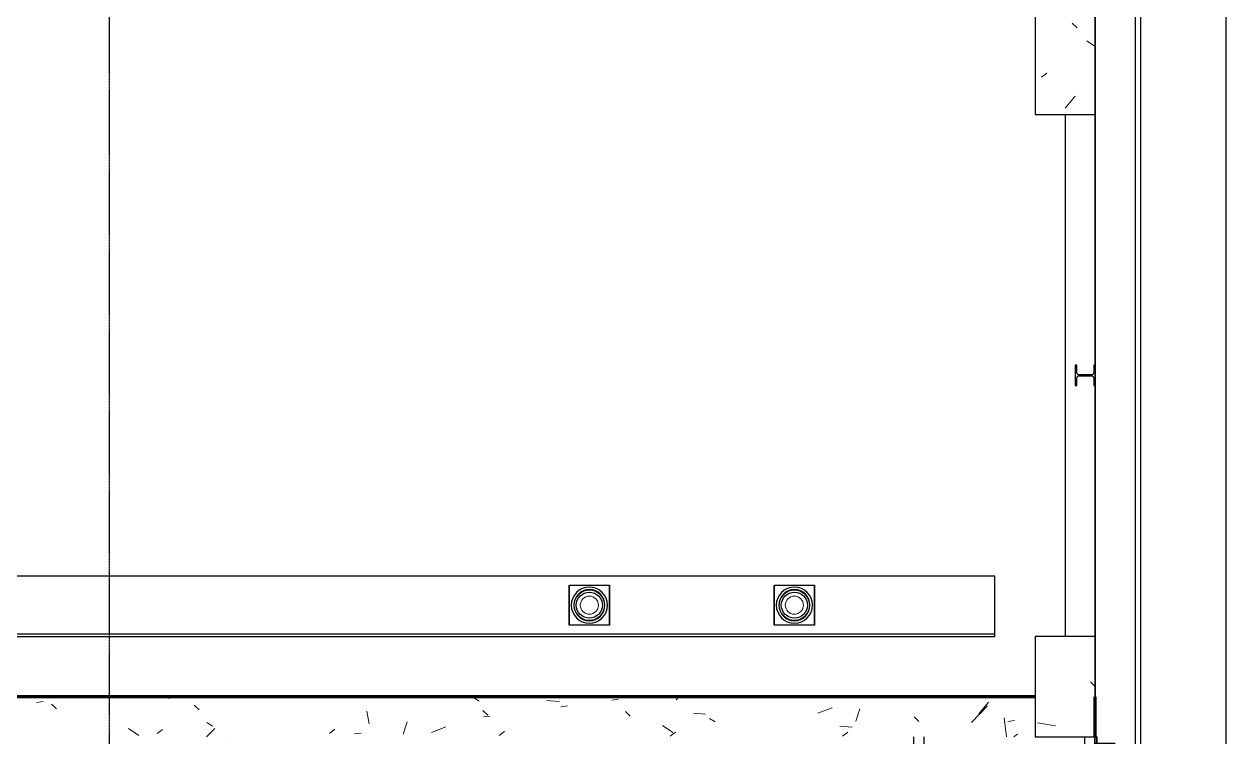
# Model space of a CAD drawing. Header units: millimetres. Extents: x -4391136 to -1798569, y -886572 to -291056.
# Drawn here: x -2668429 to -2662449, y -516384 to -512834 of the extents above; entities that cross this region are included whole.
import ezdxf

# ---------------------------------------------------------------- set-up
doc = ezdxf.new("R2010")
doc.units = ezdxf.units.MM
doc.linetypes.add('Xref-C-1-PP17-AR-2214-01-B$0$DPA_Grid _ Level 100', pattern=[10, 5.5, -1.6, 1.3, -1.6])
doc.linetypes.add('Xref-C-1-PP17-AR-2214-01-B$0$Hidden', pattern=[7.143800000000001, 4.7625, -2.3813])
doc.layers.add('000 - 0_HIDE_OBJ_FRAMING_DEF_DIMS', color=7, linetype='Continuous', plot=False)
for name, color, linetype in [('Xref-C-1-PP17-AR-2214-01-B$0$A-COLS', 7, 'Continuous'), ('Xref-C-1-PP17-AR-2214-01-B$0$A-COLS-E', 7, 'Continuous'), ('Xref-C-1-PP17-AR-2214-01-B$0$A-DETL-MBND', 7, 'Xref-C-1-PP17-AR-2214-01-B$0$Hidden'), ('Xref-C-1-PP17-AR-2214-01-B$0$A-FLOR-E', 7, 'Continuous'), ('Xref-C-1-PP17-AR-2214-01-B$0$A-GLAZ-CURT', 7, 'Continuous'), ('Xref-C-1-PP17-AR-2214-01-B$0$A-ROOF', 7, 'Continuous'), ('Xref-C-1-PP17-AR-2214-01-B$0$A-ROOF-OTLN', 7, 'Continuous'), ('Xref-C-1-PP17-AR-2214-01-B$0$A-Wall', 7, 'Continuous'), ('Xref-C-1-PP17-AR-2214-01-B$0$A-WALL-PATT', 7, 'Continuous'), ('Xref-C-1-PP17-AR-2214-01-B$0$P-SANR-FIXT', 7, 'Continuous'), ('Xref-C-1-PP17-AR-2214-01-B$0$S-BEAM', 7, 'Continuous'), ('Xref-C-1-PP17-AR-2214-01-B$0$S-COLS', 7, 'Continuous'), ('Xref-C-1-PP17-AR-2214-01-B$0$S-COLS-E', 7, 'Continuous'), ('Xref-C-1-PP17-AR-2214-01-B$0$WALL-E', 7, 'Continuous')]:
    doc.layers.add(name, color=color, linetype=linetype)

# ---------------------------------------------------------------- blocks, each defined once
blk = doc.blocks.new('Xref-C-1-PP17-AR-2214-01-B$0$H-Wide Flange-Column - H100x100x17_2-31208580-ENTRANCE 2 - LOWER ROOF FLOOR PLAN01-flat-1')
at = {"layer": 'Xref-C-1-PP17-AR-2214-01-B$0$S-COLS', "color": 7}
for p, q in [((-42, 50), (-50, 50)), ((-50, 50), (-50, -50)), ((-42, 13), (-42, 50)), ((32, 3), (-32, 3)), ((50, 50), (42, 50)), ((42, 50), (42, 13)), ((50, -50), (50, 50)), ((-50, -50), (-42, -50)), ((-42, -50), (-42, -13)), ((-32, -3), (32, -3)), ((42, -13), (42, -50)), ((42, -50), (50, -50))]:
    blk.add_line(p, q, dxfattribs=at)
for centre, radius, start, end in [((-32, 13), 9.99999999999999, 180, 270), ((32, 13), 10.00000000000001, 270, 0), ((-32, -13), 10.00000000000001, 90, 180), ((32, -13), 9.99999999999999, 0, 90)]:
    blk.add_arc(centre, radius, start, end, dxfattribs=at)
blk = doc.blocks.new('Xref-C-1-PP17-AR-2214-01-B$0$DPA_PF_Floor Drain_Dome - 200L x 200W-22736265-ENTRANCE 2 - LOWER ROOF FLOOR PLAN01-flat-1')
at = {"layer": 'Xref-C-1-PP17-AR-2214-01-B$0$P-SANR-FIXT', "color": 7}
for p, q in [((-100, -100), (-100, 100)), ((-100, 100), (100, 100)), ((100, 100), (100, -100)), ((100, -100), (-100, -100))]:
    blk.add_line(p, q, dxfattribs=at)
at = {"layer": 'Xref-C-1-PP17-AR-2214-01-B$0$P-SANR-FIXT', "color": 7, "lineweight": 9}
for p, q in [((-100, -100), (-100, 100)), ((-100, 100), (100, 100)), ((100, 100), (-100, 100)), ((-100, 100), (-100, -100)), ((100, 100), (100, -100)), ((100, -100), (100, 100)), ((100, -100), (-100, -100)), ((-100, -100), (100, -100))]:
    blk.add_line(p, q, dxfattribs=at)
at = {"layer": 'Xref-C-1-PP17-AR-2214-01-B$0$P-SANR-FIXT', "color": 7}
blk.add_circle((0, 0), 65.00000000000009, dxfattribs=at)
for radius, start, end in [(90.00000000000969, 0, 180), (77.50000000000539, 0, 180), (90.00000000000969, 180, 0), (77.50000000000539, 180, 0)]:
    blk.add_arc((0, 0), radius, start, end, dxfattribs=at)
at = {"layer": 'Xref-C-1-PP17-AR-2214-01-B$0$P-SANR-FIXT', "color": 7, "lineweight": 9}
for radius, start, end in [(74.99999999999994, 90, 270), (74.99999999999994, 270, 90), (45.00000000000005, 90, 270), (45.00000000000004, 270, 90)]:
    blk.add_arc((0, 0), radius, start, end, dxfattribs=at)
blk = doc.blocks.new('Xref-C-1-PP17-AR-2214-01-B$0$DPA_Curved type A_Corner 1 - Curved Type A_corner 1-31495886-ENTRANCE 2 - LOWER ROOF FLOOR PLAN01-flat-1')
at = {"layer": 'Xref-C-1-PP17-AR-2214-01-B$0$A-GLAZ-CURT', "color": 7}
for p, q in [((0, 695.0000016267877), (0, -695.0000016267877)), ((0, -695.0000016267877), (0, 695.0000016267877))]:
    blk.add_line(p, q, dxfattribs=at)
blk = doc.blocks.new('Xref-C-1-PP17-AR-2214-01-B$0$DPA_Curved type B - Curved Type B-31237771-ENTRANCE 2 - LOWER ROOF FLOOR PLAN01-flat-1')
at = {"layer": 'Xref-C-1-PP17-AR-2214-01-B$0$A-GLAZ-CURT', "color": 7}
for p, q in [((0, 750), (0, -750)), ((0, -750), (0, 750))]:
    blk.add_line(p, q, dxfattribs=at)
blk = doc.blocks.new('Xref-C-1-PP17-AR-2214-01-B$0$DPA_Curved type A - Curved Type A-31239856-ENTRANCE 2 - LOWER ROOF FLOOR PLAN01-flat-1')
at = {"layer": 'Xref-C-1-PP17-AR-2214-01-B$0$A-GLAZ-CURT', "color": 7}
for p, q in [((0, 750.0000001523877), (0, 340.5497574991896)), ((0, 340.5497574991896), (0, 750.0000001523877))]:
    blk.add_line(p, q, dxfattribs=at)
blk = doc.blocks.new('Xref-C-1-PP17-AR-2214-01-B$0$ACM_STR_COLN_Precast- Rectangular Column - 300x700-27910632-ENTRANCE 2 - LOWER ROOF FLOOR PLAN01-flat-1')
at = {"layer": 'Xref-C-1-PP17-AR-2214-01-B$0$S-COLS-E', "color": 7}
for p, q in [((150, 300), (150, 290)), ((150, 300), (150, 290)), ((150, 290), (150, -390)), ((150, 290), (150, -390)), ((150, -390), (150, -400)), ((150, -390), (150, -400))]:
    blk.add_line(p, q, dxfattribs=at)
blk = doc.blocks.new('Xref-C-1-PP17-AR-2214-01-B$0$DPA_PF_Floor Drain_Dome - 200L x 200W-22736265-ENTRANCE 2 - LOWER ROOF FLOOR PLAN01-flat-2')
at = {"layer": 'Xref-C-1-PP17-AR-2214-01-B$0$P-SANR-FIXT', "color": 7}
for p, q in [((-100, -100), (-100, 100)), ((-100, 100), (100, 100)), ((100, 100), (100, -100)), ((100, -100), (-100, -100))]:
    blk.add_line(p, q, dxfattribs=at)
at = {"layer": 'Xref-C-1-PP17-AR-2214-01-B$0$P-SANR-FIXT', "color": 7, "lineweight": 9}
for p, q in [((-100, -100), (-100, 100)), ((-100, 100), (100, 100)), ((100, 100), (-100, 100)), ((-100, 100), (-100, -100)), ((100, 100), (100, -100)), ((100, -100), (100, 100)), ((100, -100), (-100, -100)), ((-100, -100), (100, -100))]:
    blk.add_line(p, q, dxfattribs=at)
at = {"layer": 'Xref-C-1-PP17-AR-2214-01-B$0$P-SANR-FIXT', "color": 7}
blk.add_circle((0, 0), 65.00000000000009, dxfattribs=at)
for radius, start, end in [(90.00000000000969, 0, 180), (77.50000000000539, 0, 180), (90.00000000000969, 180, 0), (77.50000000000539, 180, 0)]:
    blk.add_arc((0, 0), radius, start, end, dxfattribs=at)
at = {"layer": 'Xref-C-1-PP17-AR-2214-01-B$0$P-SANR-FIXT', "color": 7, "lineweight": 9}
for radius, start, end in [(74.99999999999994, 90, 270), (74.99999999999994, 270, 90), (45.00000000000005, 90, 270), (45.00000000000004, 270, 90)]:
    blk.add_arc((0, 0), radius, start, end, dxfattribs=at)
blk = doc.blocks.new('Xref-C-1-PP17-AR-2214-01-B$0$ACM_STR_COLN_Precast- Rectangular Column - 300x500-31462673-ENTRANCE 2 - LOWER ROOF FLOOR PLAN01-flat-1')
at = {"layer": 'Xref-C-1-PP17-AR-2214-01-B$0$S-COLS-E', "lineweight": 9}
h = blk.add_hatch(dxfattribs=at)
h.set_pattern_fill('ACET-2D-FP_30', style=0, pattern_type=2)
h.set_pattern_definition([(49.99999999999999, (2730087.727, 516183.947), (-459.0337474724126, 385.1750482020263), [76.2, -838.2]), (355, (2730087.727, 516183.947), (65.2825274575068, 746.1827032957545), [60.96, -670.56]), (100.451, (2730148.455, 516178.634), (-693.3830033246074, -127.8976821547151), [64.76000000000003, -712.3600000000004]), (46.184, (2730087.727, 516387.1470000001), (-648.5724862192296, 622.3064181256746), [114.3, -1257.299999999999]), (96.63599999999998, (2730178.087, 516373.133), (-1050.534318683824, -122.2199233656631), [97.14000000000112, -1068.540000000012]), (351.184, (2730087.727, 516387.1470000001), (172.1971373415032, 1110.274966525139), [91.44000000000005, -1005.840000000001]), (21, (2730189.327, 516336.347), (-214.7433929342337, 559.4256646482164), [76.20000000000026, -838.2000000000029]), (326, (2730189.327, 516336.347), (418.8539380654042, 620.9765000836203), [60.95999999999972, -670.5599999999969]), (71.45100000000001, (2730239.865, 516302.258), (-668.4524660190125, 224.2969172171013), [64.75999999999985, -712.3599999999983]), (37.50000000000001, (2730087.727, 516183.947), (-158.7692420154774, 206.9121046213362), [33.528, -628.904, 33.528, -1320.292]), (37.50000000000001, (2730087.727, 516183.947), (-158.7692420154774, 206.9121046213362), [-695.96, -647.192, 33.528, -639.572]), (7.499999999999999, (2730087.727, 516183.947), (-47.30360574389223, 359.3065578758984), [33.528, -354.584, 33.528, -870.204]), (7.499999999999999, (2730087.727, 516183.947), (-47.30360574389223, 359.3065578758984), [-421.64, -613.664, 33.528, -223.012]), (327.5, (2729861.159, 516183.947), (146.1911639370438, 229.474161533996), [33.52800000000035, -220.4720000000024, 33.52800000000035, -1810.512000000019]), (327.5, (2729861.159, 516183.947), (146.1911639370438, 229.474161533996), [-287.5280000000031, -758.9520000000081, 33.52800000000035, -1018.032000000011]), (317.5, (2729759.559, 516183.947), (321.0978918266117, 350.4168590258024), [33.52799999999964, -296.6719999999968, 33.52799999999964, -1239.519999999987]), (317.5, (2729759.559, 516183.947), (321.0978918266117, 350.4168590258024), [-363.7279999999961, -492.7599999999948, 33.52799999999964, -713.2319999999924])])
h.paths.add_polyline_path([(-150.000000002794, -190.0000000005239), (-150.000000002794, -200.0000000005239), (149.999999997206, -200.0000000005239), (149.999999997206, 299.9999999994761), (-150.000000002794, 299.9999999994761)])
at = {"layer": 'Xref-C-1-PP17-AR-2214-01-B$0$S-COLS', "color": 7}
for p, q in [((150, 300), (-150, 300)), ((-150, 300), (-150, 290)), ((150, 290), (150, 300)), ((-150, 290), (-150, -190)), ((150, -190), (150, 290)), ((-150, -190), (-150, -200)), ((-150, -200), (150, -200)), ((150, -200), (150, -190))]:
    blk.add_line(p, q, dxfattribs=at)
blk = doc.blocks.new('Xref-C-1-PP17-AR-2214-01-B$0$DPA-AR_Rectangular - 300x700-V39-ENTRANCE 2 - LOWER ROOF FLOOR PLAN01-flat-1')
at = {"layer": 'Xref-C-1-PP17-AR-2214-01-B$0$A-COLS-E', "lineweight": 9}
h = blk.add_hatch(dxfattribs=at)
h.set_pattern_fill('ACET-2D-FP_24', style=0, pattern_type=2)
h.set_pattern_definition([(49.99999999999999, (2730087.736, 512933.947), (-459.0337474724126, 385.1750482020263), [76.2, -838.2]), (355, (2730087.736, 512933.947), (65.2825274575068, 746.1827032957545), [60.96, -670.56]), (100.451, (2730148.464, 512928.634), (-693.3830033246074, -127.8976821547151), [64.76000000000003, -712.3600000000004]), (46.184, (2730087.736, 513137.1470000001), (-648.5724862192296, 622.3064181256746), [114.3, -1257.299999999999]), (96.63599999999998, (2730178.096, 513123.133), (-1050.534318683824, -122.2199233656631), [97.14000000000112, -1068.540000000012]), (351.184, (2730087.736, 513137.1470000001), (172.1971373415032, 1110.274966525139), [91.44000000000005, -1005.840000000001]), (21, (2730189.336, 513086.347), (-214.7433929342337, 559.4256646482164), [76.20000000000026, -838.2000000000029]), (326, (2730189.336, 513086.347), (418.8539380654042, 620.9765000836203), [60.95999999999972, -670.5599999999969]), (71.45100000000001, (2730239.874, 513052.258), (-668.4524660190125, 224.2969172171013), [64.75999999999985, -712.3599999999983]), (37.50000000000001, (2730087.736, 512933.947), (-158.7692420154774, 206.9121046213362), [33.528, -628.904, 33.528, -1320.292]), (37.50000000000001, (2730087.736, 512933.947), (-158.7692420154774, 206.9121046213362), [-695.96, -647.192, 33.528, -639.572]), (7.499999999999999, (2730087.736, 512933.947), (-47.30360574389223, 359.3065578758984), [33.528, -354.584, 33.528, -870.204]), (7.499999999999999, (2730087.736, 512933.947), (-47.30360574389223, 359.3065578758984), [-421.64, -613.664, 33.528, -223.012]), (327.5, (2729861.168, 512933.947), (146.1911639370438, 229.474161533996), [33.52800000000035, -220.4720000000024, 33.52800000000035, -1810.512000000019]), (327.5, (2729861.168, 512933.947), (146.1911639370438, 229.474161533996), [-287.5280000000031, -758.9520000000081, 33.52800000000035, -1018.032000000011]), (317.5, (2729759.568, 512933.947), (321.0978918266117, 350.4168590258024), [33.52799999999964, -296.6719999999968, 33.52799999999964, -1239.519999999987]), (317.5, (2729759.568, 512933.947), (321.0978918266117, 350.4168590258024), [-363.7279999999961, -492.7599999999948, 33.52799999999964, -713.2319999999924])])
h.paths.add_polyline_path([(10.21896913880482, -350.0000000005821), (149.9999999967404, -350.0000000005821), (149.9999999967404, 349.9999999994179), (-150.0000000032596, 349.9999999994179), (-150.0000000032596, -350.0000000005821)])
at = {"layer": 'Xref-C-1-PP17-AR-2214-01-B$0$A-COLS', "color": 7}
for p, q in [((150, 350), (-150, 350)), ((-150, 350), (-150, -350)), ((150, -350), (150, 350)), ((-150, -350), (150, -350))]:
    blk.add_line(p, q, dxfattribs=at)
blk = doc.blocks.new('Xref-C-1-PP17-AR-2214-01-B$0$DPA_CP_Entrance Canopy Curve_Ent 2_Edge Rev B-2 - Entrance Canopy Curve_Right-28747511-ENTRANCE 2 - LOWER ROOF FLOOR PLAN01-flat-1')
at = {"layer": 'Xref-C-1-PP17-AR-2214-01-B$0$A-GLAZ-CURT', "color": 7}
for p, q in [((-2730840.244708745, -516423.3969167993), (-2730840.244708745, -516383.9466707954)), ((-2730840.244708745, -516423.3969167993), (-2730840.244708745, -516383.9466707954)), ((-2730840.244708745, -516423.3969167993), (-2730790.244708745, -516423.3969167993)), ((-2730840.244708745, -516423.3969167993), (-2730790.244708745, -516423.3969167993)), ((-2730840.244708745, -516453.3969165501), (-2730840.244708745, -516423.3969167993)), ((-2730840.244708745, -516453.3969165501), (-2730840.244708745, -516423.3969167993)), ((-2730790.244708745, -516383.9466707954), (-2730790.244708745, -516423.3969167993)), ((-2730790.244708745, -516383.9466707954), (-2730790.244708745, -516423.3969167993)), ((-2730790.244708745, -516423.3969167993), (-2730790.244708745, -516453.3969165501)), ((-2730790.244708745, -516423.3969167993), (-2730790.244708745, -516453.3969165501)), ((-2729990.244708745, -516423.3969167993), (-2729990.244708745, -516383.9466707954)), ((-2729990.244708745, -516423.3969167993), (-2729990.244708745, -516383.9466707954)), ((-2729990.244708745, -516423.3969167993), (-2729940.244708745, -516423.3969167993)), ((-2729990.244708745, -516423.3969167993), (-2729940.244708745, -516423.3969167993)), ((-2729990.244708745, -516453.3969165501), (-2729990.244708745, -516423.3969167993)), ((-2729990.244708745, -516453.3969165501), (-2729990.244708745, -516423.3969167993)), ((-2729940.244708745, -516383.9466707954), (-2729940.244708745, -516423.3969167993)), ((-2729940.244708745, -516383.9466707954), (-2729940.244708745, -516423.3969167993)), ((-2729940.244708745, -516423.3969167993), (-2729940.244708745, -516453.3969165501)), ((-2729940.244708745, -516423.3969167993), (-2729940.244708745, -516453.3969165501)), ((-2730790.244708745, -516453.3969165501), (-2730840.244708745, -516453.3969165501)), ((-2730790.244708745, -516453.3969165501), (-2730840.244708745, -516453.3969165501)), ((-2729940.244708745, -516453.3969165501), (-2729990.244708745, -516453.3969165501)), ((-2729940.244708745, -516453.3969165501), (-2729990.244708745, -516453.3969165501)), ((-2731192.744708745, -516527.6027544707), (-2731192.744708745, -516586.9786729431)), ((-2730940.244708745, -516562.5694198308), (-2730940.244708745, -516527.6027544707)), ((-2731192.744708745, -516586.5412735833), (-2731192.744708745, -516555.0100816959)), ((-2731042.744708746, -516587.9069720748), (-2731042.744708746, -518398.861224176)), ((-2730940.244708745, -516555.0100816959), (-2730940.244708745, -516562.452489576)), ((-2730940.244708745, -516566.1988032619), (-2730940.244708745, -516586.5412735833)), ((-2730940.244708745, -516586.9786729431), (-2730940.244708745, -516566.4149392206)), ((-2730840.244708745, -516553.3969165501), (-2730840.244708745, -516586.6691076414)), ((-2730840.244708745, -516587.9069720748), (-2730840.244708745, -516553.39691655)), ((-2730840.244708745, -516587.9069720748), (-2730840.244708745, -516553.39691655)), ((-2730840.244708745, -516587.2976782673), (-2730840.244708745, -516562.7777982936)), ((-2730790.244708745, -516553.39691655), (-2730790.244708745, -516572.3946560306)), ((-2730790.244708745, -516571.1413118981), (-2730790.244708745, -516553.3969165501)), ((-2730790.244708745, -516553.39691655), (-2730790.244708745, -516572.3946560306)), ((-2730790.244708745, -516562.7777982936), (-2730790.244708745, -516570.8821888551)), ((-2730790.244708745, -516574.696536673), (-2730790.244708745, -516580.7234862123)), ((-2730790.244708745, -516580.0393900386), (-2730790.244708745, -516574.790654955)), ((-2730790.244708745, -516576.1252298422), (-2730790.244708745, -516581.3969165501)), ((-2730790.244708745, -516576.1252298422), (-2730790.244708745, -516581.3969165501)), ((-2730790.244708745, -516586.6691076414), (-2730790.244708745, -516582.0587697866)), ((-2730790.244708745, -516583.3969165501), (-2730790.244708745, -516587.9069720748)), ((-2730790.244708745, -516583.3969165501), (-2730790.244708745, -516587.9069720748)), ((-2730790.244708745, -516584.0919092754), (-2730790.244708745, -516587.2976782673)), ((-2729990.244708745, -516553.3969165501), (-2729990.244708745, -516578.0711044103)), ((-2729990.244708745, -516579.4384665251), (-2729990.244708745, -516553.39691655)), ((-2729990.244708745, -516579.4384665251), (-2729990.244708745, -516553.39691655)), ((-2729990.244708745, -516578.397496207), (-2729990.244708745, -516562.7777982936)), ((-2729990.244708745, -516582.0519607826), (-2729990.244708745, -516586.6611407934)), ((-2729990.244708745, -516587.9069720748), (-2729990.244708745, -516583.3969165501)), ((-2729990.244708745, -516587.9069720748), (-2729990.244708745, -516583.3969165501)), ((-2729990.244708745, -516587.2976782673), (-2729990.244708745, -516584.0919092754)), ((-2729940.244708745, -516587.9069720748), (-2729940.244708745, -516553.39691655)), ((-2729940.244708745, -516553.39691655), (-2729940.244708745, -516587.9069720748)), ((-2729940.244708745, -516586.6611407935), (-2729940.244708745, -516553.3969165501)), ((-2729940.244708745, -516553.39691655), (-2729940.244708745, -516587.9069720748)), ((-2729940.244708745, -516587.2976782671), (-2729940.244708745, -516562.7777982921)), ((-2729940.244708745, -516562.7777982936), (-2729940.244708745, -516587.2976782673)), ((-2729930.244708745, -516553.39691655), (-2729930.244708745, -516566.4026364672)), ((-2729930.244708745, -516562.7777982921), (-2729930.244708745, -516565.5396181005)), ((-2729930.244708745, -516577.2088177607), (-2729930.244708745, -516587.2976782671)), ((-2729930.244708745, -516578.4026364672), (-2729930.244708745, -516587.9069720748)), ((-2729737.744708745, -518398.8612241759), (-2729737.744708745, -516587.9069720748)), ((-2731042.744708746, -518403.3969165501), (-2731042.744708746, -516613.0397626584)), ((-2729737.744708745, -516613.0397626585), (-2729737.744708745, -518403.3969165501)), ((-2731042.744708746, -518398.7872677104), (-2731142.744708745, -518398.7872677104)), ((-2731042.744708746, -518398.8228827118), (-2731142.744708745, -518398.8228827118)), ((-2731042.744708746, -518403.3969165501), (-2731042.744708746, -518878.4026364673)), ((-2729737.744708745, -518403.3969165501), (-2729737.744708745, -518878.4026364673)), ((-2731042.744708746, -518429.3981098611), (-2731042.744708746, -518410.4026364381)), ((-2729737.744708745, -518646.3158019953), (-2729737.744708745, -518635.5104195247)), ((-2731042.744708746, -518653.4075677039), (-2731142.744708745, -518653.4075677039)), ((-2731042.744708746, -518678.4026364672), (-2731042.744708746, -518728.4026364672)), ((-2729737.744708745, -518678.4026364672), (-2729737.744708745, -518728.4026364672)), ((-2729737.744708745, -518878.4026364673), (-2731042.744708746, -518878.4026364673))]:
    blk.add_line(p, q, dxfattribs=at)
at = {"layer": 'Xref-C-1-PP17-AR-2214-01-B$0$A-GLAZ-CURT', "color": 7, "lineweight": 35}
for p, q in [((-2729940.244708745, -516383.9466690921), (-2729940.244708745, -516562.7777982921)), ((-2729840.244708745, -516416.4026364672), (-2729940.244708745, -516416.4026364672)), ((-2729940.244708745, -516416.4026364672), (-2729940.244708745, -516428.4026364672)), ((-2729940.244708745, -516428.4026364672), (-2729840.244708745, -516428.4026364672)), ((-2729930.244708745, -516383.3969165502), (-2729937.727068959, -516383.3969165502)), ((-2729930.244708745, -516562.7777982921), (-2729930.244708745, -516383.3969165502)), ((-2729840.244708745, -516428.4026364672), (-2729840.244708745, -516416.4026364672)), ((-2730790.244708745, -516453.3969165501), (-2730840.244708745, -516453.3969165501)), ((-2730840.244708745, -516453.3969165501), (-2730840.244708745, -516562.7777982936)), ((-2730790.244708745, -516562.7777982936), (-2730790.244708745, -516453.3969165501)), ((-2729940.244708745, -516453.3969165501), (-2729990.244708745, -516453.3969165501)), ((-2729990.244708745, -516453.3969165501), (-2729990.244708745, -516562.7777982936)), ((-2729940.244708745, -516562.7777982936), (-2729940.244708745, -516453.3969165501)), ((-2729840.244708745, -516466.4026364671), (-2729940.244708745, -516466.4026364671)), ((-2729940.244708745, -516466.4026364671), (-2729940.244708745, -516478.4026364671)), ((-2729940.244708745, -516478.4026364671), (-2729840.244708745, -516478.4026364671)), ((-2729840.244708745, -516478.4026364671), (-2729840.244708745, -516466.4026364671)), ((-2731192.744708745, -516527.6027544707), (-2731192.744708745, -516555.0100816959)), ((-2731187.961978765, -516527.6027544707), (-2731192.744708745, -516527.6027544707)), ((-2731037.961978764, -516527.6027544707), (-2731185.597584182, -516527.6027544707)), ((-2730965.640550192, -516527.6027544707), (-2731035.597584182, -516527.6027544707)), ((-2730940.244708745, -516527.6027544707), (-2730963.276155611, -516527.6027544707)), ((-2730940.244708745, -516555.0100816959), (-2730940.244708745, -516527.6027544707)), ((-2729840.244708745, -516516.4026364672), (-2729940.244708745, -516516.4026364672)), ((-2729940.244708745, -516516.4026364672), (-2729940.244708745, -516528.4026364672)), ((-2729940.244708745, -516528.4026364672), (-2729840.244708745, -516528.4026364672)), ((-2729840.244708745, -516528.4026364672), (-2729840.244708745, -516516.4026364672)), ((-2731192.744708745, -516555.0100816959), (-2731170.591531409, -516555.0100816959)), ((-2731168.227136827, -516555.0100816959), (-2731020.591531409, -516555.0100816959)), ((-2730043.458408953, -516587.9069720748), (-2731042.744708746, -516587.9069720748)), ((-2731042.744708746, -516587.9069720748), (-2731042.744708746, -516613.0397626584)), ((-2731018.227136827, -516555.0100816959), (-2730948.270102837, -516555.0100816959)), ((-2730945.905708255, -516555.0100816959), (-2730940.244708745, -516555.0100816959)), ((-2730840.244708745, -516562.7777982936), (-2730798.704156657, -516562.7777982936)), ((-2730796.339762074, -516562.7777982936), (-2730790.244708745, -516562.7777982936)), ((-2729737.744708745, -516587.9069720748), (-2730043.458408953, -516587.9069720748)), ((-2729990.244708745, -516562.7777982936), (-2729940.244708745, -516562.7777982936)), ((-2729940.244708745, -516562.7777982921), (-2729930.244708745, -516562.7777982921)), ((-2729840.244708745, -516566.4026364672), (-2729940.244708745, -516566.4026364672)), ((-2729940.244708745, -516566.4026364672), (-2729940.244708745, -516578.4026364672)), ((-2729940.244708745, -516578.4026364672), (-2729840.244708745, -516578.4026364672)), ((-2729840.244708745, -516578.4026364672), (-2729840.244708745, -516566.4026364672)), ((-2729737.744708745, -516613.0397626585), (-2729737.744708745, -516587.9069720748)), ((-2731042.744708746, -516613.0397626584), (-2730043.458408953, -516613.0397626584)), ((-2730043.458408953, -516613.0397626585), (-2729737.744708745, -516613.0397626585))]:
    blk.add_line(p, q, dxfattribs=at)
blk = doc.blocks.new('Xref-C-1-PP17-AR-2214-01-B')
at = {"layer": 'Xref-C-1-PP17-AR-2214-01-B$0$A-WALL-PATT', "lineweight": 9}
h = blk.add_hatch(dxfattribs=at)
h.set_pattern_fill('ACET-2D-FP_11', angle=50.00000000002733, style=0, pattern_type=2)
h.set_pattern_definition([(230.0000000000273, (-2734790.240265188, -516183.9473134722), (459.0337474662811, -385.1750481966301), [76.20000000168635, -838.2000000185499]), (175.0000000000273, (-2734790.240265188, -516183.9473134722), (-65.28252745699137, -746.1827032929868), [60.95999998934605, -670.5599998828064]), (280.4510000000274, (-2734850.968529272, -516178.6338153484), (693.3830033084378, 127.8976821521064), [64.75999999792225, -712.3599999771448]), (226.1840000000273, (-2734790.240455618, -516387.1468523394), (648.572486194782, -622.3064181018271), [114.3000000090041, -1257.300000099045]), (276.6360000000274, (-2734880.60064527, -516373.1327694571), (1050.534318669233, 122.2199233644642), [97.13999999808284, -1068.539999978911]), (171.1840000000273, (-2734790.240455618, -516387.1468523394), (-172.1971373409033, -1110.274966523866), [91.44000001127155, -1005.840000123987]), (201.0000000000273, (-2734891.840560467, -516336.3465510139), (214.7433929350227, -559.4256646492286), [76.20000000026225, -838.2000000028847]), (146.0000000000273, (-2734891.840560467, -516336.3465510139), (-418.8539380771108, -620.9765001018532), [60.96000000798912, -670.5600000878803]), (251.4510000000274, (-2734942.378613524, -516302.2581445803), (668.4524659444578, -224.2969171917648), [64.76000000175954, -712.3600000193549]), (217.5000000000273, (-2734790.240265188, -516183.9473134722), (158.7692419998348, -206.9121046008077), [33.52799999595496, -628.903999924125, 33.52799999595496, -1320.291999840711]), (217.5000000000273, (-2734790.240265188, -516183.9473134722), (158.7692419998348, -206.9121046008077), [-695.9599999160349, -647.1919999219185, 33.52799999595496, -639.5719999228379]), (187.5000000000273, (-2734790.240265188, -516183.9473134722), (47.30360574601218, -359.3065578895621), [33.52800000462985, -354.5840000489641, 33.52800000462985, -870.2040001201655]), (187.5000000000273, (-2734790.240265188, -516183.9473134722), (47.30360574601218, -359.3065578895621), [-421.6400000582238, -613.6640000847401, 33.52800000462985, -223.0120000307955]), (147.5000000000273, (-2734563.671809271, -516183.9465252787), (-146.1911639207974, -229.4741615089588), [33.52800000332778, -220.4720000218827, 33.52800000332778, -1810.512000179701]), (147.5000000000273, (-2734563.671809271, -516183.9465252787), (-146.1911639207974, -229.4741615089588), [-287.5280000285383, -758.952000075329, 33.52800000332778, -1018.032000101044]), (137.5000000000273, (-2734462.072039838, -516183.9466204937), (-321.0978918159381, -350.4168590145418), [33.52800000205953, -296.6720000182237, 33.52800000205953, -1239.52000007614]), (137.5000000000273, (-2734462.072039838, -516183.9466204937), (-321.0978918159381, -350.4168590145418), [-363.7280000223428, -492.7600000302688, 33.52800000205953, -713.2320000438117])])
h.paths.add_polyline_path([(-2735086.427987753, -516383.9466707959), (-2734773.371046001, -516383.9466707959), (-2730237.727068962, -516383.9466707959), (-2730237.727068962, -516183.9466707959), (-2739642.744708749, -516183.9466707959), (-2739642.744708749, -516383.9466707959)])
at = {"layer": '000 - 0_HIDE_OBJ_FRAMING_DEF_DIMS', "color": 7, "linetype": 'Xref-C-1-PP17-AR-2214-01-B$0$DPA_Grid _ Level 100'}
blk.add_line((-2734842.744708746, -526124.5650781487), (-2734842.744708746, -489632.9440086876), dxfattribs=at)
at = {"layer": 'Xref-C-1-PP17-AR-2214-01-B$0$A-DETL-MBND', "color": 7}
blk.add_line((-2729937.744708746, -516383.3969165502), (-2729937.744708746, -513773.9466707953), dxfattribs=at)
at = {"layer": 'Xref-C-1-PP17-AR-2214-01-B$0$A-FLOR-E', "color": 7}
for p, q in [((-2729937.735888853, -509348.9466707956), (-2729937.735888853, -516383.3969165502)), ((-2730087.735888853, -513283.9466690922), (-2730087.735888853, -515883.9466707954)), ((-2730437.744708746, -515583.9466707954), (-2739542.744708747, -515583.9466707954)), ((-2730437.744708746, -515883.9466707954), (-2730437.744708746, -515583.9466707954)), ((-2732555.090266282, -515627.5966699438), (-2732555.090266282, -515827.5966699438)), ((-2732555.090266282, -515627.5966699439), (-2732355.090266282, -515627.5966699439)), ((-2732355.090266282, -515827.5966699438), (-2732355.090266282, -515627.5966699438)), ((-2731535.049629955, -515627.5966699438), (-2731535.049629955, -515827.5966699438)), ((-2731535.049629955, -515627.5966699439), (-2731335.049629955, -515627.5966699439)), ((-2731335.049629955, -515827.5966699438), (-2731335.049629955, -515627.5966699438)), ((-2732355.090266282, -515827.5966699438), (-2732555.090266282, -515827.5966699438)), ((-2731335.049629955, -515827.5966699438), (-2731535.049629955, -515827.5966699438)), ((-2730437.744708746, -515871.2466690922), (-2739542.744708747, -515871.2466690922)), ((-2739542.744708747, -515883.9466707954), (-2730437.744708746, -515883.9466707954)), ((-2730237.735888853, -515883.9466707954), (-2730237.735888853, -516083.9466707953))]:
    blk.add_line(p, q, dxfattribs=at)
at = {"layer": 'Xref-C-1-PP17-AR-2214-01-B$0$A-ROOF', "color": 7}
for p, q in [((-2729937.744708746, -507083.3969165504), (-2729937.744708746, -516383.3969165502)), ((-2729737.735888852, -519783.3969165502), (-2729737.735888852, -507083.3969165504))]:
    blk.add_line(p, q, dxfattribs=at)
at = {"layer": 'Xref-C-1-PP17-AR-2214-01-B$0$A-ROOF-OTLN', "color": 7}
for p, q in [((-2729712.978775248, -507083.3969165504), (-2729712.978775248, -519808.1540301547)), ((-2729287.735888852, -507083.3969165504), (-2729287.735888852, -520233.3969165502))]:
    blk.add_line(p, q, dxfattribs=at)
at = {"layer": 'Xref-C-1-PP17-AR-2214-01-B$0$A-Wall', "color": 7, "lineweight": 70}
for p, q in [((-2730237.727068959, -516183.9466707953), (-2739642.744708747, -516183.9466707953)), ((-2729937.735888853, -516383.9466707954), (-2729937.735888853, -516183.9466707953))]:
    blk.add_line(p, q, dxfattribs=at)
at = {"layer": 'Xref-C-1-PP17-AR-2214-01-B$0$S-BEAM', "color": 7}
blk.add_line((-2729937.727068959, -515883.9466690922), (-2729937.727068959, -496178.9466690923), dxfattribs=at)
at = {"layer": 'Xref-C-1-PP17-AR-2214-01-B$0$WALL-E', "color": 7}
for p, q in [((-2729937.735888853, -509348.9466707953), (-2729937.735888853, -516383.3969165502)), ((-2730087.735888853, -513283.9466690922), (-2730087.735888853, -515883.9466690922))]:
    blk.add_line(p, q, dxfattribs=at)
at = {"color": 7}
for name, p in [('Xref-C-1-PP17-AR-2214-01-B$0$DPA-AR_Rectangular - 300x700-V39-ENTRANCE 2 - LOWER ROOF FLOOR PLAN01-flat-1', (-2730087.735888853, -512933.9466690922)), ('Xref-C-1-PP17-AR-2214-01-B$0$DPA_Curved type A_Corner 1 - Curved Type A_corner 1-31495886-ENTRANCE 2 - LOWER ROOF FLOOR PLAN01-flat-1', (-2729937.744708746, -513778.9466722702)), ('Xref-C-1-PP17-AR-2214-01-B$0$ACM_STR_COLN_Precast- Rectangular Column - 300x700-27910632-ENTRANCE 2 - LOWER ROOF FLOOR PLAN01-flat-1', (-2730087.727068959, -513383.9466706435)), ('Xref-C-1-PP17-AR-2214-01-B$0$DPA_Curved type B - Curved Type B-31237771-ENTRANCE 2 - LOWER ROOF FLOOR PLAN01-flat-1', (-2729937.744708746, -515223.946673897)), ('Xref-C-1-PP17-AR-2214-01-B$0$H-Wide Flange-Column - H100x100x17_2-31208580-ENTRANCE 2 - LOWER ROOF FLOOR PLAN01-flat-1', (-2729987.735888853, -514583.396915152)), ('Xref-C-1-PP17-AR-2214-01-B$0$DPA_PF_Floor Drain_Dome - 200L x 200W-22736265-ENTRANCE 2 - LOWER ROOF FLOOR PLAN01-flat-1', (-2732455.090266282, -515727.5966699438)), ('Xref-C-1-PP17-AR-2214-01-B$0$DPA_PF_Floor Drain_Dome - 200L x 200W-22736265-ENTRANCE 2 - LOWER ROOF FLOOR PLAN01-flat-2', (-2731435.049629955, -515727.5966699438)), ('Xref-C-1-PP17-AR-2214-01-B$0$ACM_STR_COLN_Precast- Rectangular Column - 300x500-31462673-ENTRANCE 2 - LOWER ROOF FLOOR PLAN01-flat-1', (-2730087.727068959, -516183.9466690922)), ('Xref-C-1-PP17-AR-2214-01-B$0$DPA_Curved type A - Curved Type A-31239856-ENTRANCE 2 - LOWER ROOF FLOOR PLAN01-flat-1', (-2729937.744708746, -516723.9466740494)), ('Xref-C-1-PP17-AR-2214-01-B$0$DPA_CP_Entrance Canopy Curve_Ent 2_Edge Rev B-2 - Entrance Canopy Curve_Right-28747511-ENTRANCE 2 - LOWER ROOF FLOOR PLAN01-flat-1', (0, 0))]:
    blk.add_blockref(name, p, dxfattribs=at)

msp = doc.modelspace()

# ---------------------------------------------------------------- block references
at = {"color": 7}
msp.add_blockref('Xref-C-1-PP17-AR-2214-01-B', (66839, 0), dxfattribs=at)

doc.saveas('drawing.dxf')
